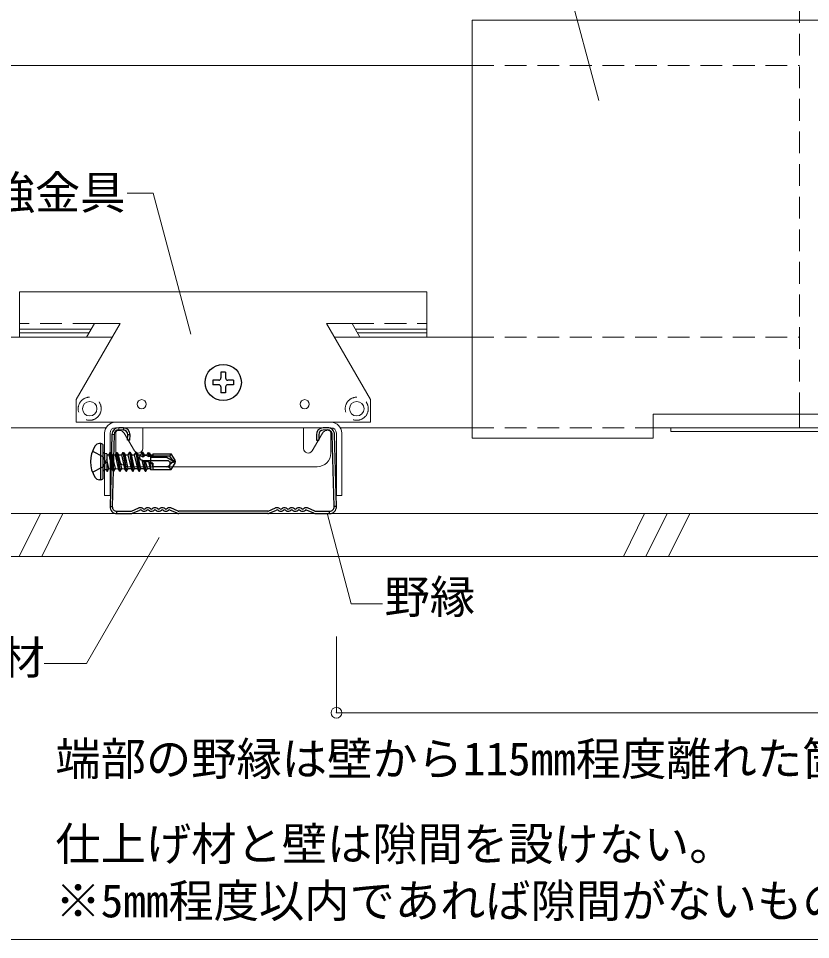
# Model space of a CAD drawing. Units: millimetres on the paper, enlarged 20 times, with parts at other scales. Extents: x -3900 to 3900, y -2693 to 2650.
# Drawn here: x 2567 to 3442, y 1053 to 2070 of the extents above; entities that cross this region are included whole.
import ezdxf
from ezdxf.enums import TextEntityAlignment as Align

# ---------------------------------------------------------------- set-up
doc = ezdxf.new("R2010")
doc.units = ezdxf.units.MM
doc.header["$LTSCALE"] = 20
doc.header["$PDMODE"] = 32
doc.header["$PDSIZE"] = 12
doc.linetypes.add('DASHED1', pattern=[1.8, 1.2, -0.6])
doc.linetypes.add('LONG_DASHED1', pattern=[7, 6, -1])
for name, color, linetype, lineweight in [('5-1_吊り材', 7, 'Continuous', 18), ('5-2_野縁受け', 3, 'Continuous', 18), ('5-3_野縁', 2, 'Continuous', 25), ('5-5_寸法', 4, 'Continuous', 9), ('5-6_文字', 7, 'Continuous', 18), ('5-A_クリップ', 7, 'Continuous', 18), ('5-B_補強金具・金具・その他', 3, 'Continuous', 18), ('5-C_ビス・アンカーボルト・強調図形', 2, 'Continuous', 25), ('5-D_パネル', 4, 'Continuous', 9), ('F-3_野縁', 3, 'Continuous', 18)]:
    doc.layers.add(name, color=color, linetype=linetype, lineweight=lineweight)
doc.styles.add('ＭＳ ゴシック', font='')
doc.styles.get('ＭＳ ゴシック').set_extended_font_data('MS Gothic')

msp = doc.modelspace()

# ---------------------------------------------------------------- linework, layer by layer
at = {"layer": '5-1_吊り材'}
for p, q in [((3287.87, 1618.2), (3287.87, 1614.2)), ((3480.18, 1618.2), (3287.87, 1618.2)), ((3480.01, 1614.2), (3287.87, 1614.2))]:
    msp.add_line(p, q, dxfattribs=at)
at = {"layer": '5-2_野縁受け'}
for p, q in [((3429.83, 2118.2), (3429.83, 2068.2)), ((2255.46, 2018.2), (3068.32, 2018.2)), ((2670.66, 1718.2), (2177.42, 1718.2)), ((2915.99, 1718.2), (3068.32, 1718.2)), ((3429.83, 1633.2), (3429.83, 1618.2)), ((2663.93, 1618.2), (2154.71, 1618.2)), ((2644.48, 1618.2), (2648.84, 1618.2)), ((2922.72, 1618.2), (3068.32, 1618.2)), ((3268.32, 1618.2), (3429.83, 1618.2))]:
    msp.add_line(p, q, dxfattribs=at)
at = {"layer": '5-2_野縁受け', "linetype": 'DASHED1'}
for p, q in [((3429.83, 1633.2), (3429.83, 2068.2)), ((3068.32, 2018.2), (3429.83, 2018.2)), ((3068.32, 1718.2), (3429.83, 1718.2)), ((3068.32, 1618.2), (3268.32, 1618.2))]:
    msp.add_line(p, q, dxfattribs=at)
at = {"layer": '5-3_野縁'}
for p, q in [((2683.07, 1618.07), (2678.07, 1618.2)), ((2683.32, 1618.07), (2683.25, 1615.57)), ((2908.58, 1618.2), (2903.58, 1618.07)), ((2670.38, 1610.9), (2668.28, 1531.12)), ((2672.88, 1610.83), (2670.78, 1531.06)), ((2683, 1615.57), (2678.01, 1615.7)), ((2687.71, 1604.44), (2687.87, 1610.44)), ((2690.37, 1610.37), (2687.87, 1610.44)), ((2690.21, 1604.37), (2690.37, 1610.37)), ((2896.28, 1610.37), (2896.44, 1604.37)), ((2898.78, 1610.44), (2898.94, 1604.44)), ((2908.64, 1615.7), (2903.65, 1615.57)), ((2915.87, 1531.06), (2913.77, 1610.83)), ((2918.37, 1531.12), (2916.27, 1610.9)), ((2690.21, 1604.37), (2687.71, 1604.44)), ((2896.44, 1604.37), (2898.94, 1604.44)), ((2668.28, 1531.12), (2670.78, 1531.06)), ((2668.28, 1531.12), (2670.78, 1531.06)), ((2675.77, 1523.43), (2675.77, 1525.93)), ((2675.77, 1523.43), (2675.77, 1525.93)), ((2676.02, 1525.93), (2691.49, 1525.93)), ((2692.09, 1526.05), (2700.23, 1529.6)), ((2693.09, 1523.76), (2701.23, 1527.3)), ((2703.74, 1526.52), (2702.61, 1527.21)), ((2705.04, 1528.65), (2703.91, 1529.34)), ((2706.61, 1528.65), (2707.74, 1529.34)), ((2707.91, 1526.52), (2709.04, 1527.21)), ((2711.74, 1526.52), (2710.61, 1527.21)), ((2713.04, 1528.65), (2711.91, 1529.34)), ((2714.61, 1528.65), (2715.74, 1529.34)), ((2715.91, 1526.52), (2717.04, 1527.21)), ((2719.74, 1526.52), (2718.61, 1527.21)), ((2721.04, 1528.65), (2719.91, 1529.34)), ((2722.61, 1528.65), (2723.74, 1529.34)), ((2723.91, 1526.52), (2725.04, 1527.21)), ((2727.74, 1526.52), (2726.61, 1527.21)), ((2729.04, 1528.65), (2727.91, 1529.34)), ((2730.61, 1528.65), (2731.74, 1529.34)), ((2731.91, 1526.52), (2733.04, 1527.21)), ((2742.56, 1523.76), (2734.42, 1527.3)), ((2743.56, 1526.05), (2735.42, 1529.6)), ((2842.49, 1525.93), (2744.16, 1525.93)), ((2843.09, 1526.05), (2851.23, 1529.6)), ((2844.09, 1523.76), (2852.23, 1527.3)), ((2854.74, 1526.52), (2853.61, 1527.21)), ((2856.04, 1528.65), (2854.91, 1529.34)), ((2857.61, 1528.65), (2858.74, 1529.34)), ((2858.91, 1526.52), (2860.04, 1527.21)), ((2862.74, 1526.52), (2861.61, 1527.21)), ((2864.04, 1528.65), (2862.91, 1529.34)), ((2865.61, 1528.65), (2866.74, 1529.34)), ((2866.91, 1526.52), (2868.04, 1527.21)), ((2870.74, 1526.52), (2869.61, 1527.21)), ((2872.04, 1528.65), (2870.91, 1529.34)), ((2873.61, 1528.65), (2874.74, 1529.34)), ((2874.91, 1526.52), (2876.04, 1527.21)), ((2878.74, 1526.52), (2877.61, 1527.21)), ((2880.04, 1528.65), (2878.91, 1529.34)), ((2881.61, 1528.65), (2882.74, 1529.34)), ((2882.91, 1526.52), (2884.04, 1527.21)), ((2893.56, 1523.76), (2885.42, 1527.3)), ((2894.56, 1526.05), (2886.42, 1529.6)), ((2895.16, 1525.93), (2910.62, 1525.93)), ((2910.62, 1523.43), (2910.62, 1525.93)), ((2910.87, 1523.43), (2910.87, 1525.93)), ((2918.12, 1531.12), (2915.62, 1531.06)), ((2918.37, 1531.12), (2915.87, 1531.06)), ((2676.02, 1523.43), (2691.49, 1523.43)), ((2842.49, 1523.43), (2744.16, 1523.43)), ((2895.16, 1523.43), (2910.62, 1523.43))]:
    msp.add_line(p, q, dxfattribs=at)
for centre, radius, start, end in [((2677.87, 1610.7), 7.5, 88.49219, 178.49219), ((2682.87, 1610.57), 7.5, 358.49219, 88.49219), ((2903.78, 1610.57), 7.5, 91.50781, 181.50781), ((2908.77, 1610.7), 7.5, 1.50781, 91.50781), ((2677.87, 1610.7), 5, 88.49219, 178.49219), ((2682.87, 1610.57), 5, 358.49219, 88.49219), ((2903.78, 1610.57), 5, 91.50781, 181.50781), ((2908.77, 1610.7), 5, 1.50781, 91.50781), ((2675.77, 1530.93), 7.5, 178.49219, 270), ((2675.77, 1530.93), 5, 178.49219, 270), ((2691.49, 1527.43), 1.5, 270, 293.52676), ((2701.82, 1525.93), 4, 58.52405, 113.52676), ((2701.82, 1525.93), 1.5, 58.52405, 113.52676), ((2705.82, 1529.93), 4, 238.52405, 301.47595), ((2705.82, 1529.93), 1.5, 238.52405, 301.47595), ((2709.82, 1525.93), 4, 58.52406, 121.47595), ((2709.82, 1525.93), 1.5, 58.52406, 121.47595), ((2713.82, 1529.93), 4, 238.52405, 301.47595), ((2713.82, 1529.93), 1.5, 238.52405, 301.47595), ((2717.82, 1525.93), 4, 58.52406, 121.47595), ((2717.82, 1525.93), 1.5, 58.52406, 121.47595), ((2721.82, 1529.93), 4, 238.52405, 301.47595), ((2721.82, 1529.93), 1.5, 238.52405, 301.47595), ((2725.82, 1525.93), 4, 58.52406, 121.47595), ((2725.82, 1525.93), 1.5, 58.52406, 121.47595), ((2729.82, 1529.93), 4, 238.52405, 301.47595), ((2729.82, 1529.93), 1.5, 238.52405, 301.47595), ((2733.82, 1525.93), 4, 66.47324, 121.47594), ((2733.82, 1525.93), 1.5, 66.47324, 121.47594), ((2744.16, 1527.43), 1.5, 246.47324, 270), ((2842.49, 1527.43), 1.5, 270, 293.52676), ((2852.82, 1525.93), 4, 58.52406, 113.52676), ((2852.82, 1525.93), 1.5, 58.52406, 113.52676), ((2856.82, 1529.93), 4, 238.52406, 301.47595), ((2856.82, 1529.93), 1.5, 238.52406, 301.47595), ((2860.82, 1525.93), 4, 58.52405, 121.47594), ((2860.82, 1525.93), 1.5, 58.52405, 121.47594), ((2864.82, 1529.93), 4, 238.52406, 301.47595), ((2864.82, 1529.93), 1.5, 238.52406, 301.47595), ((2868.82, 1525.93), 4, 58.52405, 121.47594), ((2868.82, 1525.93), 1.5, 58.52405, 121.47594), ((2872.82, 1529.93), 4, 238.52406, 301.47595), ((2872.82, 1529.93), 1.5, 238.52406, 301.47595), ((2876.82, 1525.93), 4, 58.52405, 121.47594), ((2876.82, 1525.93), 1.5, 58.52405, 121.47594), ((2880.82, 1529.93), 4, 238.52406, 301.47595), ((2880.82, 1529.93), 1.5, 238.52406, 301.47595), ((2884.82, 1525.93), 4, 66.47324, 121.47595), ((2884.82, 1525.93), 1.5, 66.47324, 121.47595), ((2895.16, 1527.43), 1.5, 246.47324, 270), ((2910.87, 1530.93), 7.5, 270, 1.50781), ((2910.87, 1530.93), 5, 270, 1.50781), ((2691.49, 1527.43), 4, 270, 293.52676), ((2744.16, 1527.43), 4, 246.47324, 270), ((2842.49, 1527.43), 4, 270, 293.52676), ((2895.16, 1527.43), 4, 246.47324, 270)]:
    msp.add_arc(centre, radius, start, end, dxfattribs=at)
at = {"layer": '5-5_寸法'}
for p, q in [((2918.37, 1303.43), (2918.37, 1387.53)), ((3487.83, 1303.43), (2918.37, 1303.43))]:
    msp.add_line(p, q, dxfattribs=at)
at = {"layer": '5-5_寸法', "color": 7}
msp.add_point((2918.37, 1303.43), dxfattribs=at)
at = {"layer": '5-6_文字'}
for p, q in [((2934.74, 1423.84), (2908.33, 1522.39)), ((2969.28, 1423.84), (2934.74, 1423.84))]:
    msp.add_line(p, q, dxfattribs=at)
for points in [[(3077.03, 2361.99), (3105.62, 2361.99), (3208.13, 1979.45)], [(2687.29, 1877.32), (2715.88, 1877.32), (2757.62, 1721.55)], [(2595.56, 1357.84), (2642.17, 1357.84), (2722.54, 1497.05)]]:
    msp.add_lwpolyline(points, dxfattribs=at)
at = {"layer": '5-A_クリップ'}
for p, q in [((2678.07, 1618.2), (2678.01, 1615.7)), ((2704.57, 1618.2), (2704.57, 1595.2)), ((2882.07, 1618.2), (2882.07, 1595.2)), ((2674.57, 1612.7), (2674.57, 1590.2)), ((2677.07, 1615.2), (2678.63, 1615.2)), ((2683.81, 1612.23), (2695.24, 1592.7)), ((2902.84, 1612.23), (2891.4, 1592.7)), ((2912.07, 1612.7), (2912.07, 1590.2)), ((2897.07, 1575.2), (2689.57, 1575.2))]:
    msp.add_line(p, q, dxfattribs=at)
for centre, radius, start, end in [((2677.07, 1612.7), 2.5, 90, 180), ((2678.63, 1609.2), 6, 30.34162, 90), ((2908.02, 1609.2), 6, 90, 149.65838), ((2909.57, 1612.7), 2.5, 0, 90), ((2689.57, 1590.2), 15, 180, 270), ((2699.57, 1595.2), 5, 210, 0), ((2887.07, 1595.2), 5, 180, 330), ((2897.07, 1590.2), 15, 270, 0)]:
    msp.add_arc(centre, radius, start, end, dxfattribs=at)
at = {"layer": '5-B_補強金具・金具・その他'}
for p, q in [((3068.32, 2068.2), (3479.83, 2068.2)), ((3068.32, 1606.7), (3068.32, 2068.2)), ((3018.32, 1768.2), (2568.32, 1768.2)), ((2568.32, 1768.2), (2568.32, 1718.2)), ((3018.32, 1768.2), (3018.32, 1718.2)), ((2630.82, 1649.2), (2679.32, 1733.2)), ((2642.4, 1718.2), (2651.06, 1733.2)), ((2651.06, 1733.2), (2679.32, 1733.2)), ((2935.59, 1733.2), (2907.33, 1733.2)), ((2955.82, 1649.2), (2907.33, 1733.2)), ((2944.25, 1718.2), (2935.59, 1733.2)), ((2647.47, 1726.97), (2568.32, 1726.97)), ((2645.26, 1723.16), (2568.32, 1723.16)), ((2939.18, 1726.97), (3018.32, 1726.97)), ((2941.39, 1723.16), (3018.32, 1723.16)), ((2655.82, 1693.2), (2656.23, 1693.2)), ((2655.82, 1693.2), (2655.82, 1692.5)), ((2630.82, 1649.2), (2630.82, 1624.2)), ((2955.82, 1649.2), (2955.82, 1624.2)), ((3268.32, 1633.2), (3268.32, 1606.7)), ((3268.32, 1633.2), (3468.33, 1633.2)), ((2630.82, 1624.2), (2955.82, 1624.2)), ((2671.07, 1618.39), (2671.07, 1618.43)), ((2674.32, 1618.2), (2912.32, 1618.2)), ((2662.32, 1612.2), (2662.32, 1543.2)), ((2670.38, 1610.9), (2672.88, 1610.83)), ((2924.32, 1612.2), (2924.32, 1543.2)), ((3268.32, 1606.7), (3068.32, 1606.7))]:
    msp.add_line(p, q, dxfattribs=at)
at = {"layer": '5-B_補強金具・金具・その他', "linetype": 'DASHED1'}
for p, q in [((2651.06, 1733.2), (2568.32, 1733.2)), ((2935.59, 1733.2), (3018.32, 1733.2))]:
    msp.add_line(p, q, dxfattribs=at)
at = {"layer": '5-B_補強金具・金具・その他'}
for points in [[(2668.32, 1612.2), (2668.32, 1543.2), (2662.32, 1543.2)], [(2918.32, 1612.2), (2918.32, 1543.2), (2924.32, 1543.2)]]:
    msp.add_lwpolyline(points, dxfattribs=at)
at = {"layer": '5-B_補強金具・金具・その他', "linetype": 'DASHED1'}
for centre in [(2645.82, 1639.2), (2940.82, 1639.2)]:
    msp.add_circle(centre, 12.74, dxfattribs=at)
at = {"layer": '5-B_補強金具・金具・その他'}
for centre, radius in [((2703.32, 1644.2), 5), ((2883.32, 1644.2), 5), ((2645.82, 1639.2), 8), ((2940.82, 1639.2), 8)]:
    msp.add_circle(centre, radius, dxfattribs=at)
for centre, radius, start, end in [((2674.32, 1612.2), 12, 90, 180), ((2674.32, 1612.2), 6, 90, 180), ((2912.32, 1612.2), 12, 0, 90), ((2912.32, 1612.2), 6, 0, 90)]:
    msp.add_arc(centre, radius, start, end, dxfattribs=at)
at = {"layer": '5-C_ビス・アンカーボルト・強調図形'}
for p, q in [((2795.82, 1679.7), (2790.82, 1679.7)), ((2790.82, 1679.7), (2790.82, 1673.2)), ((2795.82, 1679.7), (2795.82, 1673.2)), ((2788.32, 1670.7), (2781.82, 1670.7)), ((2781.82, 1670.7), (2781.82, 1665.7)), ((2804.82, 1670.7), (2798.32, 1670.7)), ((2804.82, 1670.7), (2804.82, 1665.7)), ((2788.32, 1665.7), (2781.82, 1665.7)), ((2790.82, 1663.2), (2790.82, 1656.7)), ((2795.82, 1663.2), (2795.82, 1656.7)), ((2804.82, 1665.7), (2798.32, 1665.7)), ((2795.82, 1656.7), (2790.82, 1656.7)), ((2658.24, 1600.7), (2656.74, 1600.7)), ((2658.24, 1560.7), (2658.24, 1600.7)), ((2660.74, 1563.2), (2660.74, 1598.2)), ((2660.74, 1591.2), (2662.32, 1589.61)), ((2662.32, 1589.61), (2662.32, 1571.78)), ((2664.74, 1589.55), (2662.32, 1589.61)), ((2664.74, 1589.55), (2664.74, 1570.43)), ((2664.74, 1588.2), (2666.8, 1588.2)), ((2668.13, 1590.74), (2666.8, 1588.43)), ((2666.8, 1588.43), (2670.19, 1573.2)), ((2668.13, 1590.74), (2669.04, 1590.95)), ((2668.13, 1590.74), (2671.92, 1570.2)), ((2669.04, 1590.95), (2670.63, 1588.2)), ((2674.15, 1573.2), (2670.63, 1588.2)), ((2670.63, 1588.2), (2673.95, 1588.2)), ((2675.29, 1590.74), (2673.95, 1588.43)), ((2673.95, 1588.43), (2677.34, 1573.2)), ((2675.29, 1590.74), (2676.19, 1590.95)), ((2675.29, 1590.74), (2679.07, 1570.2)), ((2676.19, 1590.95), (2677.78, 1588.2)), ((2681.31, 1573.2), (2677.78, 1588.2)), ((2677.78, 1588.2), (2681, 1588.2)), ((2682.34, 1590.74), (2681, 1588.43)), ((2681, 1588.43), (2684.39, 1573.2)), ((2682.34, 1590.74), (2683.24, 1590.95)), ((2682.34, 1590.74), (2686.12, 1570.2)), ((2683.24, 1590.95), (2684.83, 1588.2)), ((2688.36, 1573.2), (2684.83, 1588.2)), ((2684.83, 1588.2), (2687.92, 1588.2)), ((2689.65, 1591.2), (2687.92, 1588.2)), ((2687.92, 1588.2), (2691.44, 1573.2)), ((2689.65, 1591.2), (2693.17, 1570.2)), ((2689.65, 1591.2), (2690.15, 1591.2)), ((2690.15, 1591.2), (2691.88, 1588.2)), ((2695.41, 1573.2), (2691.88, 1588.2)), ((2691.88, 1588.2), (2694.97, 1588.2)), ((2696.7, 1591.2), (2694.97, 1588.2)), ((2694.97, 1588.2), (2698.49, 1573.2)), ((2696.7, 1591.2), (2700.22, 1570.2)), ((2696.7, 1591.2), (2697.2, 1591.2)), ((2697.2, 1591.2), (2698.93, 1588.2)), ((2702.46, 1573.2), (2698.93, 1588.2)), ((2698.93, 1588.2), (2702.02, 1588.2)), ((2702.29, 1587.04), (2701.06, 1586.97)), ((2703.75, 1591.2), (2702.02, 1588.2)), ((2702.02, 1588.2), (2702.29, 1587.04)), ((2702.29, 1587.04), (2704.6, 1586.16)), ((2703.75, 1591.2), (2704.6, 1586.16)), ((2703.75, 1591.2), (2704.25, 1591.2)), ((2704.25, 1591.2), (2705.09, 1586.19)), ((2704.25, 1591.2), (2705.98, 1588.2)), ((2705.09, 1586.19), (2706.2, 1587.25)), ((2706.2, 1587.25), (2705.98, 1588.2)), ((2705.98, 1588.2), (2709.07, 1588.2)), ((2709.25, 1587.42), (2706.2, 1587.25)), ((2710.5, 1590.68), (2709.07, 1588.2)), ((2709.07, 1588.2), (2709.25, 1587.42)), ((2709.25, 1587.42), (2711.16, 1586.52)), ((2710.5, 1590.68), (2711.16, 1586.52)), ((2710.5, 1590.68), (2711.81, 1590.31)), ((2711.81, 1590.31), (2712.68, 1586.61)), ((2711.81, 1590.31), (2713.03, 1588.2)), ((2712.68, 1586.61), (2713.16, 1587.64)), ((2713.03, 1588.2), (2715.74, 1588.2)), ((2713.16, 1587.64), (2713.03, 1588.2)), ((2715.74, 1587.78), (2713.16, 1587.64)), ((2713.24, 1579.77), (2713.24, 1587.64)), ((2715.74, 1589.2), (2735.65, 1589.2)), ((2715.74, 1589.2), (2715.74, 1587.78)), ((2734.35, 1586.7), (2735.65, 1589.2)), ((2740.34, 1582.5), (2735.65, 1589.2)), ((2667.1, 1573.2), (2664.74, 1583.26)), ((2715.74, 1579.09), (2701.77, 1582.86)), ((2703.37, 1582.43), (2705.54, 1573.2)), ((2703.37, 1582.43), (2705.49, 1580.82)), ((2705.09, 1586.19), (2704.6, 1586.16)), ((2705.49, 1580.82), (2707.27, 1570.2)), ((2706.01, 1580.68), (2705.49, 1580.82)), ((2706.01, 1580.7), (2707.61, 1581.29)), ((2732.42, 1581.7), (2706.09, 1581.7)), ((2709.51, 1573.2), (2707.61, 1581.29)), ((2710.9, 1580.4), (2712.59, 1573.2)), ((2710.9, 1580.4), (2712.36, 1578.97)), ((2712.68, 1586.61), (2711.16, 1586.52)), ((2712.36, 1578.97), (2713.53, 1571.57)), ((2714.6, 1578.37), (2712.36, 1578.97)), ((2734.35, 1586.7), (2713.24, 1586.7)), ((2731.21, 1585.2), (2713.24, 1585.2)), ((2714.6, 1578.37), (2715.13, 1579.26)), ((2714.6, 1578.37), (2715.74, 1573.51)), ((2715.74, 1576.68), (2715.13, 1579.26)), ((2715.74, 1579.09), (2715.74, 1572.2)), ((2731.21, 1585.2), (2738.24, 1581.14)), ((2733.72, 1580.95), (2732.42, 1581.7)), ((2734.24, 1577.16), (2734.48, 1577.5)), ((2738.24, 1581.14), (2734.35, 1586.7)), ((2740.34, 1582.5), (2738.24, 1581.14)), ((2738.24, 1581.14), (2740.74, 1580.7)), ((2738.53, 1580.21), (2740.74, 1580.7)), ((2740.74, 1580.7), (2740.34, 1582.5)), ((2660.74, 1570.2), (2662.32, 1571.78)), ((2664.74, 1571.85), (2662.32, 1571.78)), ((2664.74, 1574.07), (2665.37, 1570.2)), ((2664.74, 1570.91), (2664.87, 1570.2)), ((2664.87, 1570.2), (2664.74, 1570.43)), ((2664.87, 1570.2), (2665.37, 1570.2)), ((2665.37, 1570.2), (2667.1, 1573.2)), ((2671.92, 1570.2), (2670.19, 1573.2)), ((2671.92, 1570.2), (2672.42, 1570.2)), ((2679.07, 1570.2), (2677.34, 1573.2)), ((2679.07, 1570.2), (2679.57, 1570.2)), ((2686.12, 1570.2), (2684.39, 1573.2)), ((2686.12, 1570.2), (2686.62, 1570.2)), ((2688.36, 1573.2), (2691.44, 1573.2)), ((2693.17, 1570.2), (2691.44, 1573.2)), ((2693.17, 1570.2), (2693.67, 1570.2)), ((2695.41, 1573.2), (2698.49, 1573.2)), ((2700.22, 1570.2), (2698.49, 1573.2)), ((2700.22, 1570.2), (2700.72, 1570.2)), ((2702.46, 1573.2), (2705.54, 1573.2)), ((2707.27, 1570.2), (2705.54, 1573.2)), ((2707.27, 1570.2), (2707.77, 1570.2)), ((2709.51, 1573.2), (2712.59, 1573.2)), ((2713.53, 1571.57), (2712.59, 1573.2)), ((2713.53, 1571.57), (2715.74, 1572.2)), ((2730.47, 1575.2), (2715.74, 1575.2)), ((2715.74, 1572.2), (2735.65, 1572.2)), ((2734.5, 1573.44), (2735.65, 1572.2)), ((2658.24, 1560.7), (2656.74, 1560.7))]:
    msp.add_line(p, q, dxfattribs=at)
at = {"layer": '5-C_ビス・アンカーボルト・強調図形', "linetype": 'LONG_DASHED1'}
for p, q in [((2648.84, 1592.2), (2660.42, 1586.42)), ((2663.47, 1580.7), (2660.42, 1586.42)), ((2663.47, 1580.7), (2660.42, 1574.97)), ((2648.84, 1569.2), (2660.42, 1574.97))]:
    msp.add_line(p, q, dxfattribs=at)
at = {"layer": '5-C_ビス・アンカーボルト・強調図形'}
for points in [[(2669.04, 1590.95), (2672.42, 1570.2), (2674.15, 1573.2)], [(2676.19, 1590.95), (2679.57, 1570.2), (2681.31, 1573.2)], [(2683.24, 1590.95), (2686.62, 1570.2), (2688.36, 1573.2)], [(2690.15, 1591.2), (2693.67, 1570.2), (2695.41, 1573.2)], [(2697.2, 1591.2), (2700.72, 1570.2), (2702.46, 1573.2)], [(2706.01, 1580.7), (2707.77, 1570.2), (2709.51, 1573.2)], [(2735.65, 1572.2), (2740.34, 1578.89), (2740.74, 1580.7)], [(2666.98, 1572.98), (2670.09, 1573.2), (2670.19, 1573.2)], [(2674.13, 1572.98), (2677.24, 1573.2), (2677.34, 1573.2)], [(2681.18, 1572.98), (2684.29, 1573.2), (2684.39, 1573.2)]]:
    msp.add_lwpolyline(points, dxfattribs=at)
msp.add_circle((2793.32, 1668.2), 20, dxfattribs=at)
for centre, radius, start, end in [((2788.32, 1673.2), 2.5, 270, 0), ((2798.32, 1673.2), 2.5, 180, 270), ((2788.32, 1663.2), 2.5, 0, 90), ((2798.32, 1663.2), 2.5, 90, 180), ((2679.24, 1580.7), 32.5, 148.10921, 211.89078), ((2656.74, 1594.7), 6, 90, 148.10921), ((2658.24, 1598.2), 2.5, 0, 90), ((2704.49, 1585.45), 3.75, 156.07925, 223.5446), ((2730.47, 1579.8), 4.61, 270, 324.99998), ((2736.67, 1575.46), 2.97, 145, 222.84566), ((2732.52, 1578.88), 2.4, 324.99998, 59.99998), ((2737.08, 1586.77), 6.72, 239.99998, 282.5), ((2739.99, 1573.65), 6.72, 102.5, 145), ((2730.47, 1569.7), 5.49, 42.84566, 90), ((2656.74, 1566.7), 6, 211.89078, 270), ((2658.24, 1563.2), 2.5, 270, 0)]:
    msp.add_arc(centre, radius, start, end, dxfattribs=at)
at = {"layer": '5-D_パネル'}
for p, q in [((2173.55, 1523.43), (3487.83, 1523.43)), ((2591.31, 1523.43), (2567.86, 1475.93)), ((2616.31, 1523.43), (2592.86, 1475.93)), ((3258.71, 1523.43), (3235.26, 1475.93)), ((3283.71, 1523.43), (3260.26, 1475.93)), ((3308.71, 1523.43), (3285.26, 1475.93)), ((2193.65, 1475.93), (3487.83, 1475.93))]:
    msp.add_line(p, q, dxfattribs=at)
at = {"layer": 'F-3_野縁'}
msp.add_line((1970, 1053.03), (3820, 1053.03), dxfattribs=at)

# ---------------------------------------------------------------- texts
at = {"layer": '5-5_寸法', "style": 'ＭＳ ゴシック'}
for s, p in [('端部の野縁は壁から115mm程度離れた箇所に配置する。', (2607.95, 1223.33)), ('仕上げ材と壁は隙間を設けない。', (2607.95, 1129.33)), ('※5mm程度以内であれば隙間がないものとして扱う。', (2607.95, 1066.54))]:
    msp.add_text(s, height=36.66, dxfattribs=at).set_placement(p, align=Align.BOTTOM_LEFT)
at = {"layer": '5-6_文字', "color": 4, "style": 'ＭＳ ゴシック'}
for s, p in [('クリップ補強金具', (2285.34, 1848.51)), ('野縁', (2971.46, 1402.18)), ('仕上げ材', (2396.27, 1335.08))]:
    msp.add_text(s, height=36.66, dxfattribs=at).set_placement(p, align=Align.BOTTOM_LEFT)

doc.saveas('drawing.dxf')
